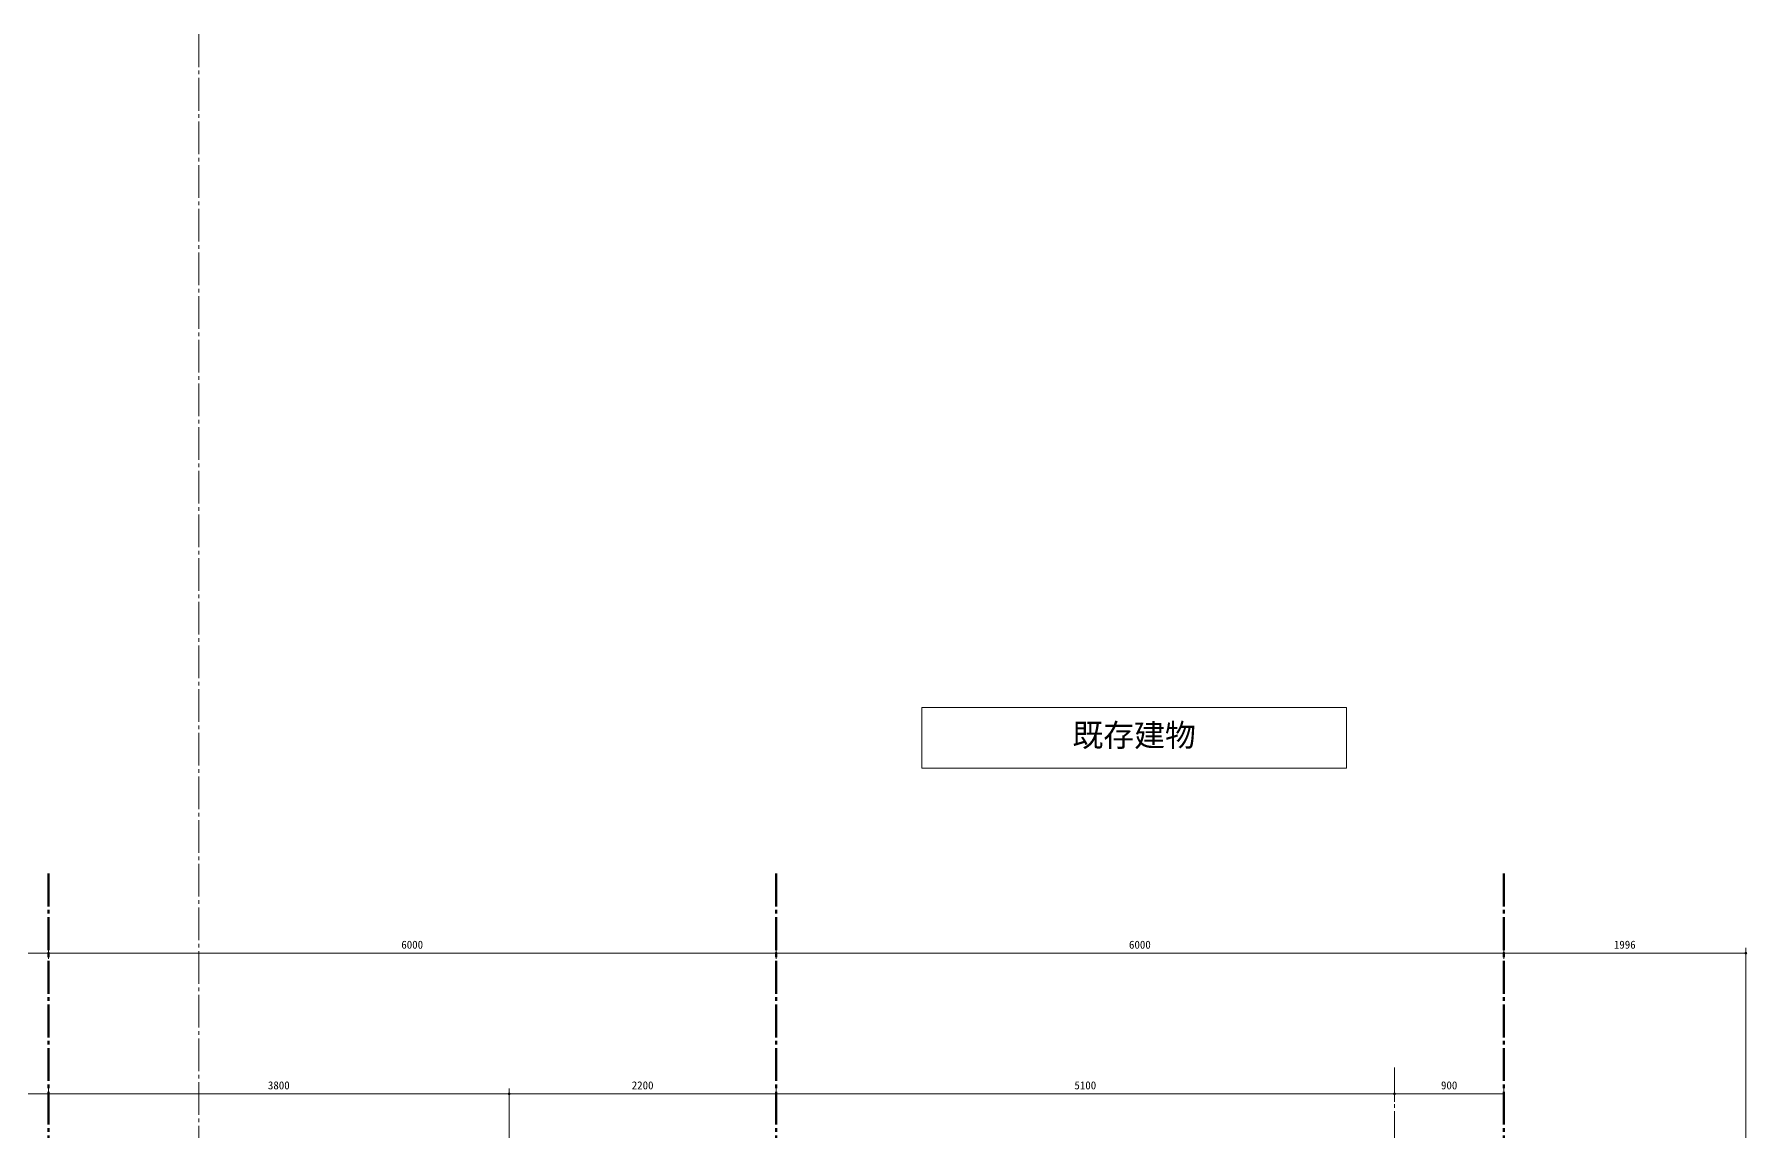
# Model space of a CAD drawing. Units: millimetres at full size, sheet at 1:30. Extents: x -16828 to 149130, y 47892 to 100313.
# Drawn here: x 12068 to 26189, y 65977 to 75026 of the extents above; entities that cross this region are included whole.
import ezdxf
from ezdxf.enums import TextEntityAlignment as Align

# ---------------------------------------------------------------- set-up
doc = ezdxf.new("R2010")
doc.units = ezdxf.units.MM
doc.header["$LTSCALE"] = 30
doc.header["$PDMODE"] = 32
doc.header["$PDSIZE"] = 15
doc.linetypes.add('CHAIN2', pattern=[12, 9, -1, 1, -1])
for name, color, linetype, lineweight in [('0-0', 7, 'CHAIN2', 15), ('0-8', 7, 'Continuous', 15), ('9-6_無題7', 7, 'Continuous', 15)]:
    doc.layers.add(name, color=color, linetype=linetype, lineweight=lineweight)
doc.styles.add('ＭＳ ゴシック', font='')
doc.styles.get('ＭＳ ゴシック').set_extended_font_data('MS Gothic')

msp = doc.modelspace()

# ---------------------------------------------------------------- linework, layer by layer
at = {"layer": '0-0', "color": 1, "lineweight": 60}
for p, q in [((12184.96, 68105.86), (12184.96, 49250.86)), ((18184.96, 68105.86), (18184.96, 49250.86)), ((24184.96, 68105.86), (24184.96, 49250.86))]:
    msp.add_line(p, q, dxfattribs=at)
at = {"layer": '0-0'}
msp.add_line((23284.96, 66505.86), (23284.96, 55500.86), dxfattribs=at)
at = {"layer": '0-8', "linetype": 'CHAIN2'}
msp.add_line((13424.96, 75025.86), (13424.96, 64697.48), dxfattribs=at)
at = {"layer": '0-8'}
for p, q in [((19387.38, 69474.81), (19387.38, 68974.81)), ((19387.38, 68974.81), (22887.38, 68974.81))]:
    msp.add_line(p, q, dxfattribs=at)
msp.add_lwpolyline([(19387.38, 69474.81), (22887.38, 69474.81), (22887.38, 68974.81)], dxfattribs=at)
at = {"layer": '9-6_無題7'}
for p, q in [((12184.96, 67702.1), (12184.96, 67403.93)), ((18184.96, 67702.1), (18184.96, 67403.93)), ((24184.96, 67702.1), (24184.96, 67403.93)), ((6184.96, 67448.93), (12184.96, 67448.93)), ((12184.96, 67448.93), (18184.96, 67448.93)), ((18184.96, 67448.93), (24184.96, 67448.93)), ((24184.96, 67448.93), (26181.08, 67448.93)), ((26181.08, 64930.34), (26181.08, 67493.93)), ((6529.96, 66289.25), (12184.96, 66289.25)), ((12184.96, 66170.92), (12184.96, 66334.25)), ((12184.96, 66289.25), (15984.96, 66289.25)), ((15984.96, 64779.43), (15984.96, 66334.25)), ((15984.96, 66289.25), (18184.96, 66289.25)), ((18184.96, 66103.5), (18184.96, 66334.25)), ((18184.96, 66289.25), (23284.96, 66289.25)), ((23284.96, 66224.86), (23284.96, 66334.25)), ((23284.96, 66289.25), (24184.96, 66289.25)), ((24184.96, 66238.34), (24184.96, 66334.25))]:
    msp.add_line(p, q, dxfattribs=at)
for p in [(12184.96, 67448.93), (18184.96, 67448.93), (24184.96, 67448.93), (26181.08, 67448.93), (12184.96, 66289.25), (15984.96, 66289.25), (18184.96, 66289.25), (23284.96, 66289.25), (24184.96, 66289.25)]:
    msp.add_point(p, dxfattribs=at)

# ---------------------------------------------------------------- texts
at = {"layer": '0-8', "style": 'ＭＳ ゴシック'}
msp.add_text('既存建物', height=186.6, dxfattribs=at).set_placement((20628.26, 69097.53), align=Align.BOTTOM_LEFT)
at = {"layer": '9-6_無題7', "style": 'ＭＳ ゴシック'}
for s, p in [('6000', (15094.96, 67466.93)), ('6000', (21094.96, 67466.93)), ('1996', (25093.02, 67466.93)), ('3800', (13994.96, 66307.25)), ('2200', (16994.96, 66307.25)), ('5100', (20644.96, 66307.25)), ('900', (23667.46, 66307.25))]:
    msp.add_text(s, height=65.98, dxfattribs=at).set_placement(p, align=Align.BOTTOM_LEFT)

doc.saveas('drawing.dxf')
